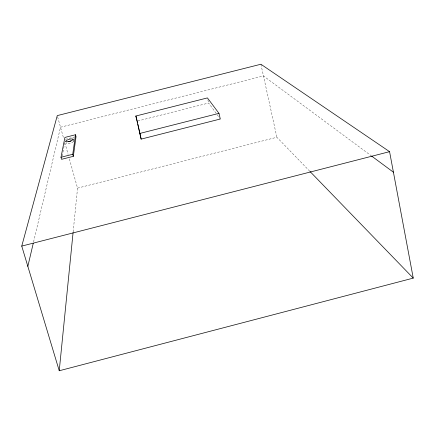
<?xml version="1.0" encoding="UTF-8"?>
<svg xmlns="http://www.w3.org/2000/svg" width="435" height="435" viewBox="0 0 435 435"><rect width="100%" height="100%" fill="white"/><g stroke="black" fill="none" stroke-linecap="round" stroke-linejoin="round"><path stroke-width="0.33" stroke-dasharray="2.17 1.63" d="M73.145 231.926L77.539 188.116L69.209 158.313M62.216 155.98L64.788 142.631M33.571 241.958L60.514 127.221L263.463 75.94L371.028 155.621M73.607 141.598C71.547 143.088 68.621 144.175 66.115 143.496L66.658 142.539M77.539 188.116L276.867 137.264L309.432 170.89M65.429 139.292L74.776 136.927M137.846 120.957L208.631 103.041L216.804 114.22M73.346 140.842L73.781 141.272L73.254 139.363M217.19 114.753L219.914 118.483M57.627 116.89L63.597 138.232M64.864 142.767L68.121 154.43M207.881 99.838L208.631 103.041M260.902 64.239L276.867 137.264"/><path stroke-width="0.65" d="M59.236 370.761L21.75 246.096L57.268 115.601L260.902 64.239L389.57 151.668L413.25 278.112L59.236 370.761L73.08 232.594M73.325 156.334L76.027 136.612L75.511 134.741L64.907 137.427L60.992 157.258L61.569 159.313L73.325 156.334L72.748 154.273L75.511 134.741M27.84 266.356L33.261 243.274M68.143 141.767L71.084 140.913M21.75 246.096L389.57 151.668M135.878 116.014L207.424 97.913L218.984 113.361L220.306 119.016L141.141 139.113L135.878 116.014L137.194 121.126M139.689 133.474L218.984 113.361M60.992 157.258L72.748 154.273M371.577 156.029L393.419 172.206M309.899 171.379L413.25 278.112M137.335 121.767L137.618 123.051M137.895 124.339L141.141 139.113M73.254 139.363C71.438 141.255 68.132 142.18 65.582 141.582L65.506 141.326C67.338 139.45 70.606 138.531 73.167 139.108L73.254 139.363"/></g></svg>
